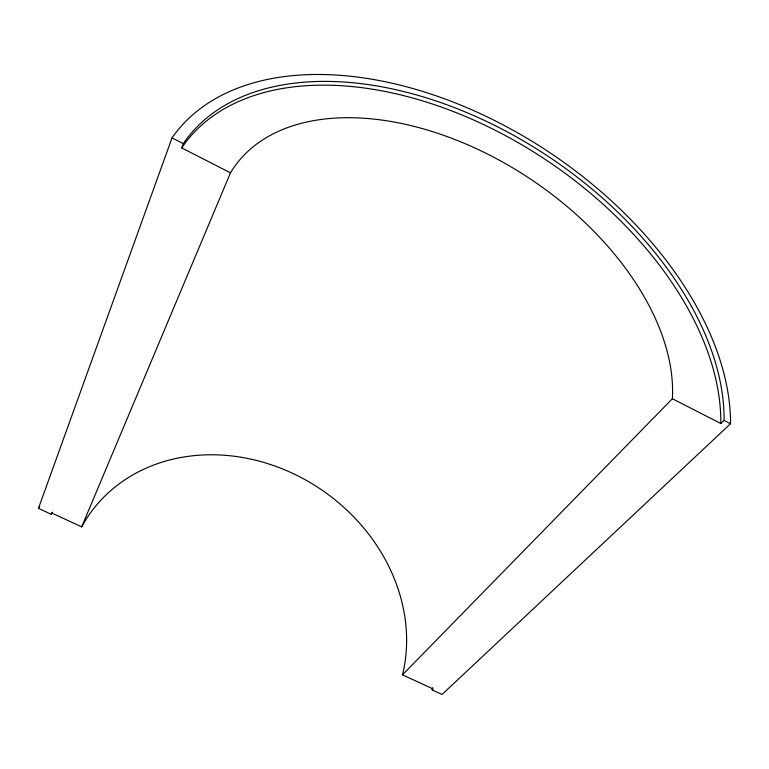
<?xml version="1.0" encoding="UTF-8"?>
<svg xmlns="http://www.w3.org/2000/svg" width="769" height="769" viewBox="0 0 769 769"><rect width="100%" height="100%" fill="white"/><g stroke="black" fill="none" stroke-linecap="round" stroke-linejoin="round"><path stroke-width="1.15" d="M52.379 512.164A212.013 181.695 35.2 0 0 51.244 514.269L38.45 508.376L172.025 137.882A323.845 200.824 34 0 1 498.399 122.434A323.845 200.824 34 0 1 730.55 423.719L442.05 694.484L432.13 689.918A212.013 181.695 35.2 0 0 432.707 687.611M724.071 420.403L720.813 423.498L672.375 398.736A254.193 157.126 33.9 0 0 490.016 155.309A254.193 157.126 33.9 0 0 230.469 172.842L181.705 147.917L183.291 143.649A313.243 193.932 34 0 1 499.158 127.644A313.243 193.932 34 0 1 724.071 420.403L730.55 423.719M51.244 514.269L51.715 513.029L81.687 526.852A178.793 153.377 35.1 0 1 291.653 472.868A178.793 153.377 35.1 0 1 402.485 674.836L433.12 688.966L432.13 689.918M81.687 526.852L230.469 172.842M402.485 674.836L672.375 398.736M172.025 137.882L183.291 143.649M181.705 147.917A312.137 194.115 34.1 0 1 496.995 131.172A312.137 194.115 34.1 0 1 720.813 423.498M38.45 508.376A225.769 194.576 35.3 0 1 39.671 506.338"/></g></svg>
